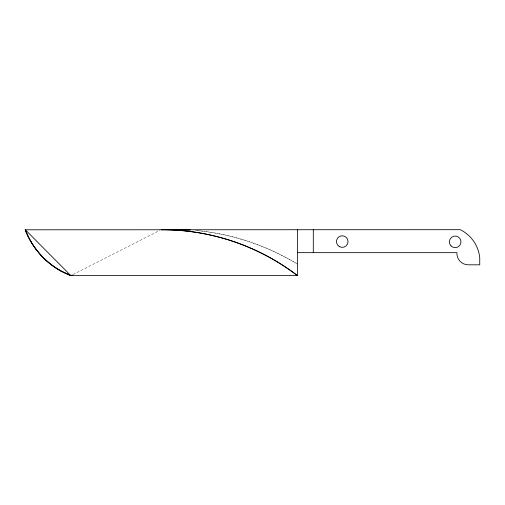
<?xml version="1.0" encoding="UTF-8"?>
<svg xmlns="http://www.w3.org/2000/svg" width="505" height="505" viewBox="0 0 505 505"><rect width="100%" height="100%" fill="white"/><g stroke="black" fill="none" stroke-linecap="round" stroke-linejoin="round"><path stroke-width="0.38" stroke-dasharray="2.52 1.89" d="M72.966 274.556L159.814 230.406M297.477 264.14A239.522 239.099 -69.6 0 0 195.511 230.406A239.938 239.099 -71 0 1 297.477 264.14"/><path stroke-width="0.76" d="M72.266 274.909L70.864 275.623L60.991 271.002A82.561 81.052 -44.9 0 1 25.25 229.794L460.32 229.693A35.274 35.274 0 0 1 479.744 257.714L479.75 264.822L468.343 264.822A11.432 11.432 0 0 1 456.93 252.658L297.477 252.658M174.181 229.377L161.215 229.693L174.181 229.384L187.14 229.775A239.938 239.099 -71 0 1 190.189 229.958A239.522 239.099 -69.6 0 0 187.14 229.775M313.296 229.693L313.296 252.658M297.477 229.693L297.477 275.623L70.643 275.623L60.808 270.989A82.365 80.857 -44.5 0 1 25.25 229.794M70.864 275.623L25.25 229.693A82.359 80.857 -44.4 0 0 70.864 275.623M339.328 246.604A5.801 5.801 0 0 0 348.033 241.579A5.801 5.801 0 0 0 339.328 236.555A5.801 5.801 0 0 0 339.328 246.604M451.072 245.948A5.801 5.801 0 0 0 460.781 243.347A5.801 5.801 0 0 0 453.673 236.239A5.801 5.801 0 0 0 451.072 245.948M297.477 275.623A225.546 224.656 -71.4 0 0 161.36 229.693A226.044 224.656 -71.4 0 1 297.477 275.623"/></g></svg>
